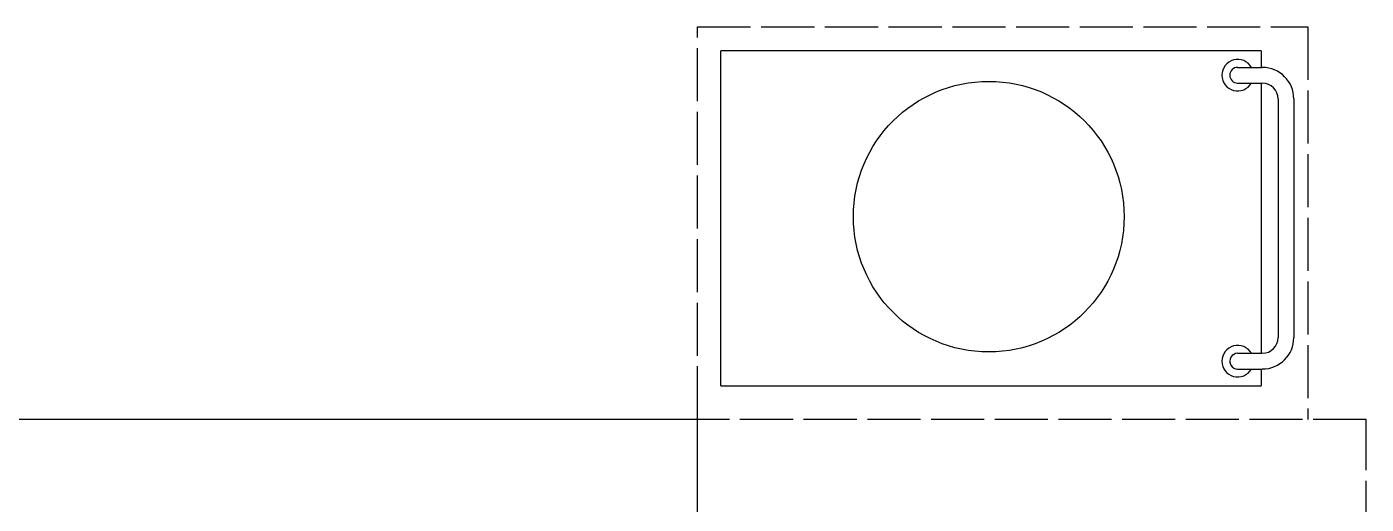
# Model space of a CAD drawing. Header units: millimetres. Extents: x -9564 to 18143, y -28921 to 24346.
# Drawn here: x 12528 to 14131, y 9580 to 10152 of the extents above; entities that cross this region are included whole.
import ezdxf

# ---------------------------------------------------------------- set-up
doc = ezdxf.new("R2010")
doc.units = ezdxf.units.MM
doc.header["$LTSCALE"] = 100
doc.linetypes.add('DASHED2', pattern=[0.762, 0.635, -0.127])
doc.layers.add('freecads.com', color=7, linetype='Continuous')

msp = doc.modelspace()

# ---------------------------------------------------------------- linework, layer by layer
at = {"color": 3, "linetype": 'DASHED2'}
for p, q in [((13330.8, 9681.6), (13330.8, 10151.6)), ((13330.8, 10151.6), (14060.8, 10151.6)), ((14060.8, 10151.6), (14060.8, 9681.6)), ((14130.8, 9681.6), (13330.8, 9681.6)), ((14130.8, 8858.6), (14130.8, 9681.6))]:
    msp.add_line(p, q, dxfattribs=at)
for p, q in [((13358.8, 9721.9), (13358.8, 10122.9)), ((13330.8, 9681.6), (12514.8, 9681.6)), ((13330.8, 8858.6), (13330.8, 9681.6))]:
    msp.add_line(p, q)
msp.add_circle((13679.2, 9924.3), 162)
at = {"layer": 'freecads.com'}
for p, q in [((14005.3, 10122.9), (13358.8, 10122.9)), ((14005.3, 10122.9), (13977, 10122.9)), ((14005.3, 10122.9), (13995.8, 10122.9)), ((14005.3, 10122.9), (14005.3, 10113.5)), ((14005.3, 10122.9), (14005.3, 10103)), ((14005.3, 10122.9), (14005.3, 10103)), ((13977, 10103), (14006.5, 10103)), ((13977, 10084.1), (14006.5, 10084.1)), ((14005.3, 10084.1), (14005.3, 9760.7)), ((14025.3, 10065.2), (14025.3, 9779.6)), ((14044.2, 10065.2), (14044.2, 9779.6)), ((13977, 9760.7), (14006.5, 9760.7)), ((13977, 9741.8), (14006.5, 9741.8)), ((14005.3, 9741.8), (14005.3, 9721.9)), ((13358.8, 9721.9), (14005.3, 9721.9))]:
    msp.add_line(p, q, dxfattribs=at)
for centre, radius, start, end in [((13977, 10093.6), 18.9, 30, 330), ((13977, 10093.6), 9.44, 90, 270), ((14006.5, 10065.2), 37.7, 0, 90), ((14006.5, 10065.2), 18.9, 0, 90), ((14006.5, 9779.6), 18.9, 270, 0), ((14006.5, 9779.6), 37.7, 270, 0), ((13977, 9751.2), 18.9, 30, 330), ((13977, 9751.2), 9.44, 89.9999, 270), ((13977, 9751.2), 9.44, 180, 270)]:
    msp.add_arc(centre, radius, start, end, dxfattribs=at)

doc.saveas('drawing.dxf')
